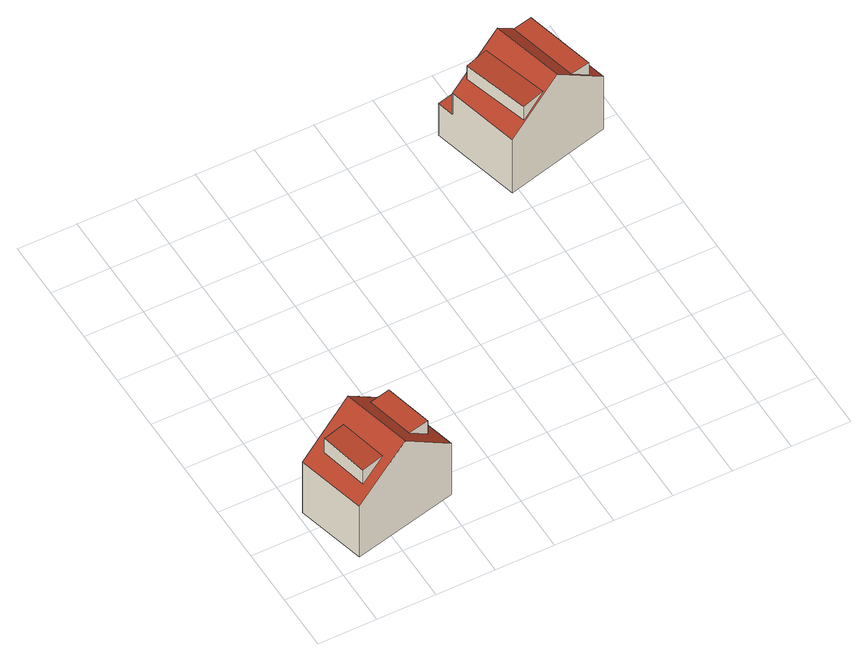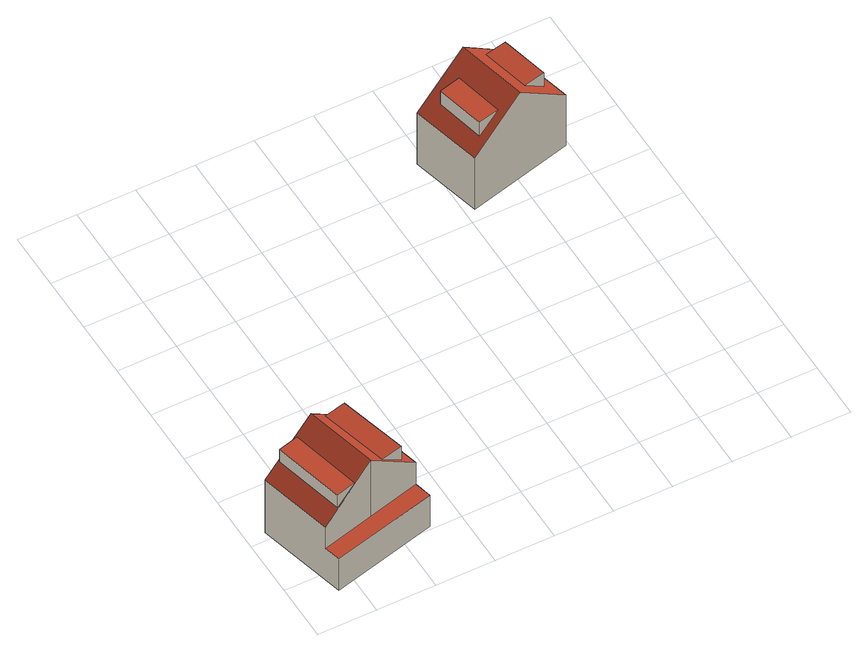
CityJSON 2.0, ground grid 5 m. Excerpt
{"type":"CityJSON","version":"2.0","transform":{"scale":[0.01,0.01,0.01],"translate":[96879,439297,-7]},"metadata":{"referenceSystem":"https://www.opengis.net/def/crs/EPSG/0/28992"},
"CityObjects":{
"building1":{"type":"Building","attributes":{"measuredHeight":9.31,"yearOfConstruction":1963},"address":[{"CountryName":"Nederland","LocalityName":"Rotterdam","ThoroughfareNumber":"7","ThoroughfareName":"Vredeman de Vriesstraat","PostalCode":"3067ZJ"}],"children":["building1-1","building1-2"],"geometry":[{"type":"Solid","lod":"2","boundaries":[[[[0,1,2,3]],[[4,5,6,7],[8,9,10,11]],[[12,4,7,13],[14,15,16,17]],[[12,3,2,5,4]],[[0,3,12,13]],[[13,7,6,1,0]],[[6,5,2,1]],[[11,18,19,8]],[[19,18,10,9]],[[8,19,9]],[[11,10,18]],[[20,16,15,21]],[[14,17,20,21]],[[20,17,16]],[[21,15,14]]]],"semantics":{"surfaces":[{"type":"GroundSurface"},{"type":"RoofSurface"},{"type":"WallSurface"}],"values":[[0,1,1,2,2,2,2,1,2,2,2,1,2,2,2]]}}]},
"building1-1":{"type":"BuildingInstallation","parents":["building1"],"geometry":[{"type":"MultiSurface","lod":"2","boundaries":[[[11,18,19,8]],[[11,10,18]],[[8,19,9]],[[19,18,10,9]]],"semantics":{"surfaces":[{"type":"RoofSurface"},{"type":"WallSurface"}],"values":[0,1,1,1]}}]},
"building1-2":{"type":"BuildingInstallation","parents":["building1"],"geometry":[{"type":"MultiSurface","lod":"2","boundaries":[[[20,16,15,21]],[[21,15,14]],[[20,17,16]],[[14,17,20,21]]],"semantics":{"surfaces":[{"type":"RoofSurface"},{"type":"WallSurface"}],"values":[0,1,1,1]}}]},
"building2":{"type":"Building","attributes":{"measuredHeight":9.49,"yearOfConstruction":1963},"address":[{"CountryName":"Nederland","LocalityName":"Rotterdam","ThoroughfareNumber":"2","ThoroughfareName":"Vredeman de Vriesstraat","PostalCode":"3067ZK"}],"children":["building2-1","building2-2"],"geometry":[{"type":"Solid","lod":"2","boundaries":[[[[22,23,24,25]],[[26,27,28,29],[30,31,32,33]],[[34,26,29,35],[36,37,38,39]],[[40,41,42,43,44]],[[44,43,27,26]],[[40,44,26,34]],[[25,24,42,41]],[[35,22,25,41,40,34]],[[35,29,28,23,22]],[[27,43,42,24,23,28]],[[33,45,46,30]],[[46,45,32,31]],[[30,46,31]],[[33,32,45]],[[47,38,37,48]],[[36,39,47,48]],[[47,39,38]],[[48,37,36]]]],"semantics":{"surfaces":[{"type":"GroundSurface"},{"type":"RoofSurface"},{"type":"WallSurface"}],"values":[[0,1,1,1,2,2,2,2,2,2,1,2,2,2,1,2,2,2]]}}]},
"building2-1":{"type":"BuildingInstallation","parents":["building2"],"geometry":[{"type":"MultiSurface","lod":"2","boundaries":[[[47,38,37,48]],[[48,37,36]],[[47,39,38]],[[36,39,47,48]]],"semantics":{"surfaces":[{"type":"RoofSurface"},{"type":"WallSurface"}],"values":[0,1,1,1]}}]},
"building2-2":{"type":"BuildingInstallation","parents":["building2"],"geometry":[{"type":"MultiSurface","lod":"2","boundaries":[[[33,45,46,30]],[[33,32,45]],[[30,46,31]],[[46,45,32,31]]],"semantics":{"surfaces":[{"type":"RoofSurface"},{"type":"WallSurface"}],"values":[0,1,1,1]}}]}
},
"vertices":[
[1078,297,96],[183,86,96],[36,678,96],[928,900,96],[480,789,1027],[36,678,651],[183,86,652],[629,191,1028],[464,238,905],[274,193,745],[177,605,749],[366,650,909],[928,900,651],[1078,297,651],[927,385,753],[750,343,902],[653,755,898],[830,797,749],[177,605,898],[274,193,894],[830,797,894],[927,385,898],
[3839,2921,78],[2946,2698,78],[2754,3466,78],[3647,3690,78],[3231,3432,1026],[2790,3320,658],[2946,2698,657],[3388,2809,1026],[3259,2797,922],[3069,2744,763],[2908,3318,750],[3098,3372,909],[3682,3548,652],[3839,2921,653],[3704,2902,761],[3536,2861,901],[3387,3465,898],[3555,3507,759],[3682,3548,421],[3647,3690,421],[2754,3466,421],[2790,3320,421],[3231,3432,421],[2908,3318,894],[3069,2744,907],[3555,3507,891],[3704,2902,894]
]}
